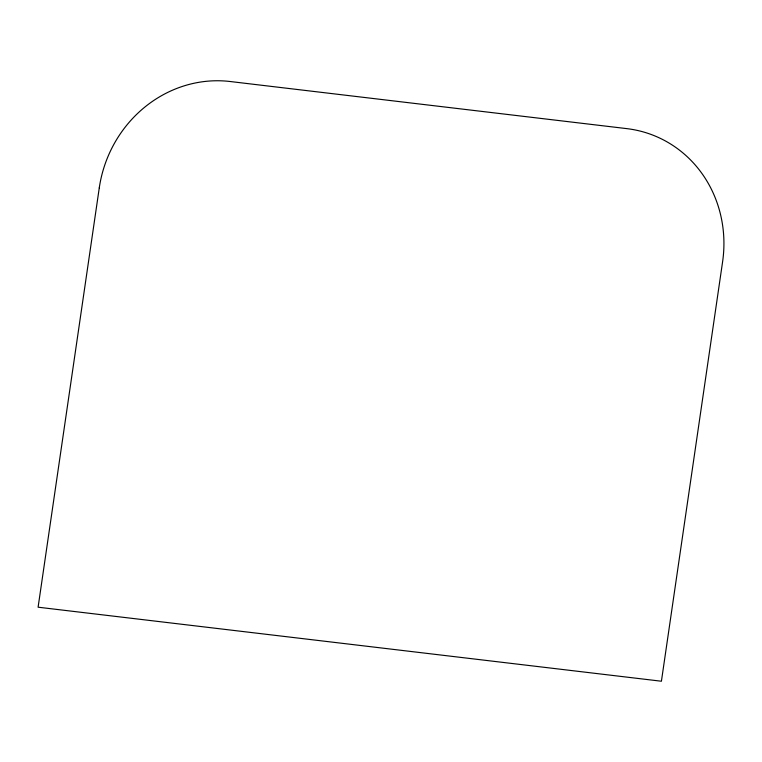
<?xml version="1.0" encoding="UTF-8"?>
<svg xmlns="http://www.w3.org/2000/svg" width="762" height="762" viewBox="0 0 762 762"><rect width="100%" height="100%" fill="white"/><g stroke="black" fill="none" stroke-linecap="round" stroke-linejoin="round"><path stroke-width="1.14" d="M99.279 187.852L38.1 607.2L661.416 681.228L722.586 261.88A121.406 113.776 -70.3 0 0 626.735 128.616L230.086 81.505A121.406 113.776 -70.3 0 0 99.279 187.852"/></g></svg>
